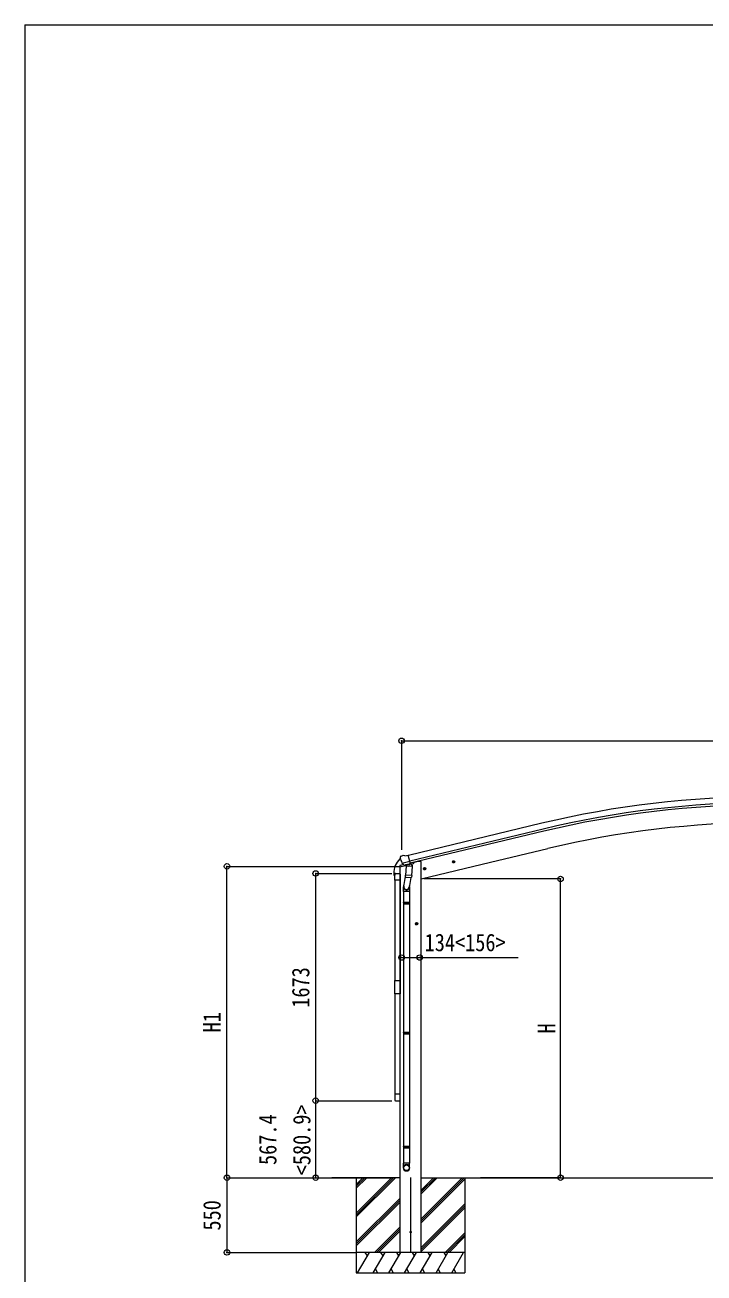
# Model space of a CAD drawing. Units: millimetres at full size, sheet at 1:40. Extents: x -11181 to 11305, y -7804 to 7716.
# Drawn here: x -11181 to -6178, y -1474 to 7716 of the extents above; entities that cross this region are included whole.
import ezdxf
from ezdxf.enums import TextEntityAlignment as Align

# ---------------------------------------------------------------- set-up
doc = ezdxf.new("R2010")
doc.units = ezdxf.units.MM
doc.header["$LTSCALE"] = 40
doc.header["$PDMODE"] = 32
doc.header["$PDSIZE"] = 40
for name, color, linetype, lineweight in [('0-0_0', 7, 'Continuous', 9), ('0-1_本体', 4, 'Continuous', 9), ('0-2_部品', 7, 'Continuous', 9), ('0-8_PARTS2', 2, 'Continuous', 9), ('0-A_寸法', 6, 'Continuous', 9), ('1-1_GLASS', 4, 'Continuous', 9), ('1-2_GLASS_SEAL', 7, 'Continuous', 9), ('1-A', 6, 'Continuous', 9), ('F-0_240', 7, 'Continuous', 9)]:
    doc.layers.add(name, color=color, linetype=linetype, lineweight=lineweight)
doc.styles.add('ＭＳ ゴシック', font='')
doc.styles.get('ＭＳ ゴシック').set_extended_font_data('MS Gothic')

msp = doc.modelspace()

# ---------------------------------------------------------------- linework, layer by layer
at = {"layer": '0-0_0'}
for p, q in [((-8417.61, -771.95), (-8919.28, -771.96)), ((-8740.06, -820.55), (-8691.46, -771.95)), ((-8740.06, -771.96), (-8740.06, -1471.96)), ((-8740.06, -1032.68), (-8479.33, -771.96)), ((-8740.06, -1046.82), (-8465.19, -771.96)), ((-8740.06, -1060.97), (-8451.05, -771.96)), ((-8740.06, -848.84), (-8663.18, -771.96)), ((-8740.06, -834.69), (-8677.32, -771.96)), ((-8261.61, -1074.73), (-7958.83, -771.96)), ((-8261.61, -1088.87), (-7944.69, -771.96)), ((-8261.61, -890.89), (-8142.68, -771.96)), ((-8261.61, -876.74), (-8156.82, -771.96)), ((-8261.61, -862.6), (-8170.96, -771.96)), ((-8261.61, -1103.02), (-7940.06, -781.47)), ((-8261.11, -771.96), (-3181.96, -771.96)), ((-7940.06, -771.96), (-7940.06, -1471.96)), ((-8740.06, -1244.81), (-8417.61, -922.37)), ((-8740.06, -1258.96), (-8417.61, -936.51)), ((-8740.06, -1273.1), (-8417.61, -950.65)), ((-8261.61, -1286.86), (-7940.06, -965.32)), ((-8261.61, -1301.01), (-7940.06, -979.46)), ((-8261.61, -1315.15), (-7940.06, -993.6)), ((-8605.07, -1321.96), (-8417.61, -1134.5)), ((-8590.93, -1321.96), (-8417.61, -1148.64)), ((-8576.79, -1321.96), (-8417.61, -1162.78)), ((-8084.57, -1321.96), (-7940.06, -1177.45)), ((-8070.43, -1321.96), (-7940.06, -1191.59)), ((-8056.29, -1321.96), (-7940.06, -1205.73)), ((-7940.06, -1321.96), (-8740.06, -1321.96)), ((-8729.77, -1471.96), (-8643.17, -1321.96)), ((-8658.17, -1347.94), (-8673.17, -1321.96)), ((-8614.3, -1471.96), (-8527.7, -1321.96)), ((-8542.7, -1347.94), (-8557.7, -1321.96)), ((-8498.83, -1471.96), (-8412.23, -1321.96)), ((-8427.23, -1347.94), (-8442.23, -1321.96)), ((-8273.06, -1321.96), (-8407.06, -1321.96)), ((-8383.36, -1471.96), (-8296.76, -1321.96)), ((-8311.76, -1347.94), (-8326.76, -1321.95)), ((-8267.89, -1471.96), (-8181.29, -1321.96)), ((-8196.29, -1347.94), (-8211.29, -1321.96)), ((-8152.42, -1471.96), (-8065.82, -1321.96)), ((-8095.82, -1321.96), (-8080.82, -1347.94)), ((-8036.95, -1471.96), (-7950.35, -1321.96)), ((-8599.3, -1445.98), (-8584.31, -1471.96)), ((-8483.83, -1445.98), (-8468.83, -1471.96)), ((-8368.36, -1445.98), (-8353.36, -1471.96)), ((-8252.89, -1445.98), (-8237.89, -1471.96)), ((-8137.42, -1445.98), (-8122.42, -1471.96)), ((-8021.95, -1445.98), (-8006.95, -1471.96)), ((-8740.06, -1471.96), (-7940.06, -1471.96))]:
    msp.add_line(p, q, dxfattribs=at)
at = {"layer": '0-1_本体'}
for p, q in [((-7372.7, 1837.82), (-8355.94, 1601.77)), ((-7362.62, 1795.85), (-8345.86, 1559.79)), ((-7358.69, 1779.48), (-8341.94, 1543.45)), ((-7750.9, 1550.6), (-7328.11, 1652.1)), ((-8417.61, -1321.96), (-8417.61, 1518.28)), ((-8282.11, 1557.43), (-8315.38, 1549.44)), ((-8261.61, 1557.43), (-8281.61, 1557.43)), ((-8261.61, -1321.96), (-8261.61, 1557.43)), ((-8261.61, 1427.99), (-7750.9, 1550.6))]:
    msp.add_line(p, q, dxfattribs=at)
for radius in [7073, 7029.83, 7013, 6882]:
    msp.add_arc((-5721.54, -5039.75), radius, 76.5, 103.5, dxfattribs=at)
at = {"layer": '0-2_部品'}
for p, q in [((-8417.32, 1585.86), (-8417.04, 1584.71)), ((-8413.1, 1594.44), (-8416.96, 1588.14)), ((-8410, 1596.69), (-8396.82, 1599.85)), ((-8382.26, 1597.18), (-8395.52, 1599.87)), ((-8382.26, 1597.18), (-8356.33, 1603.4)), ((-8020.59, 1544.47), (-8025.25, 1563.92)), ((-8419.44, 1517.72), (-8376.63, 1528)), ((-8419.44, 1524.61), (-8419.44, 1517.72)), ((-8390.2, 1534), (-8417.14, 1527.53)), ((-8403.27, 1545.56), (-8345.76, 1559.36)), ((-8386.41, 1530.65), (-8402.79, 1545.14)), ((-8383.7, 1530.08), (-8376.18, 1531.88)), ((-8382.87, 1530.19), (-8381.34, 1530.56)), ((-8381.34, 1530.56), (-8344.63, 1539.37)), ((-8379.5, 1530.33), (-8379.55, 1529.59)), ((-8378.8, 1528.55), (-8352.98, 1522.12)), ((-8371.88, 1523.21), (-8376.55, 1456.37)), ((-8326.19, 1520.01), (-8371.88, 1523.21)), ((-8370.1, 1526.39), (-8370.33, 1523.1)), ((-8350.59, 1537.55), (-8351.61, 1522.94)), ((-8344.63, 1539.37), (-8343.1, 1539.74)), ((-8341.55, 1541.84), (-8340.61, 1541.78)), ((-8340.61, 1541.78), (-8327.29, 1526.46)), ((-8336.93, 1537.53), (-8318.72, 1541.9)), ((-8330.86, 1453.17), (-8326.19, 1520.01)), ((-8327.29, 1526.46), (-8327.74, 1520.12)), ((-8314.88, 1549.92), (-8314.88, 1546.77)), ((-8227.12, 1505.17), (-8246.56, 1500.5)), ((-8244.14, 1501.09), (-8242.01, 1508.28)), ((-8238.97, 1495.64), (-8244.14, 1501.09)), ((-8242.01, 1508.28), (-8234.71, 1510.03)), ((-8234.51, 1493.11), (-8239.18, 1512.56)), ((-8234.71, 1510.03), (-8229.54, 1504.59)), ((-8013.2, 1556.53), (-8032.64, 1551.86)), ((-8030.22, 1552.44), (-8028.09, 1559.64)), ((-8025.05, 1547), (-8030.22, 1552.44)), ((-8028.09, 1559.64), (-8020.79, 1561.39)), ((-8020.79, 1561.39), (-8015.62, 1555.95)), ((-8376.19, 1461.49), (-8390.73, 1373.62)), ((-8377.41, 1443.9), (-8376.54, 1456.37)), ((-8377.02, 1442.54), (-8377.02, 1442.54)), ((-8330.86, 1453.17), (-8376.55, 1456.37)), ((-8375.57, 1441.76), (-8333.87, 1438.85)), ((-8337.41, 1439.1), (-8350.03, 1364.3)), ((-8330.88, 1453.17), (-8331.76, 1440.48)), ((-8392.88, 1336.46), (-8392.88, 1370.81)), ((-8346.88, 1336.46), (-8392.88, 1336.46)), ((-8390.88, 1336.46), (-8390.88, 1253.8)), ((-8348.88, 1336.46), (-8348.88, 1253.8)), ((-8346.88, 1371.12), (-8346.88, 1336.46)), ((-8392.88, 1251.8), (-8391.88, 1253.8)), ((-8346.88, 1251.8), (-8392.88, 1251.8)), ((-8346.88, 1243.8), (-8392.88, 1243.8)), ((-8347.88, 1253.8), (-8391.88, 1253.8)), ((-8347.88, 1241.8), (-8391.88, 1241.8)), ((-8390.88, 1241.8), (-8390.88, 297.62)), ((-8348.88, 1241.8), (-8348.88, 297.62)), ((-8346.88, 1251.8), (-8347.88, 1253.8)), ((-8346.88, 1243.8), (-8347.88, 1241.8)), ((-8346.88, 1251.8), (-8346.88, 1243.8)), ((-8302.88, 1097.93), (-8299.13, 1104.43)), ((-8299.13, 1104.43), (-8291.62, 1104.43)), ((-8295.38, 1087.93), (-8295.38, 1107.93)), ((-8291.62, 1104.43), (-8287.87, 1097.93)), ((-8285.38, 1097.93), (-8305.38, 1097.93)), ((-8299.13, 1091.43), (-8302.88, 1097.93)), ((-8392.88, 295.62), (-8391.88, 297.62)), ((-8346.88, 295.62), (-8392.88, 295.62)), ((-8346.88, 287.62), (-8392.88, 287.62)), ((-8347.88, 297.62), (-8391.88, 297.62)), ((-8347.88, 285.62), (-8391.88, 285.62)), ((-8390.88, 285.62), (-8390.88, -542.57)), ((-8348.88, 285.62), (-8348.88, -542.57)), ((-8346.88, 295.62), (-8347.88, 297.62)), ((-8346.88, 287.62), (-8347.88, 285.62)), ((-8346.88, 295.62), (-8346.88, 287.62)), ((-8392.88, -544.57), (-8391.88, -542.57)), ((-8346.88, -544.57), (-8392.88, -544.57)), ((-8347.88, -542.57), (-8391.88, -542.57)), ((-8346.88, -544.57), (-8347.88, -542.57)), ((-8346.88, -544.57), (-8346.88, -552.57)), ((-8346.88, -552.57), (-8392.88, -552.57)), ((-8347.88, -554.57), (-8391.88, -554.57)), ((-8390.88, -554.57), (-8390.88, -664.57)), ((-8348.88, -554.57), (-8348.88, -664.57)), ((-8346.88, -552.57), (-8347.88, -554.57)), ((-8392.88, -698.71), (-8392.88, -664.57)), ((-8346.88, -664.57), (-8392.88, -664.57)), ((-8346.88, -698.71), (-8346.88, -664.57))]:
    msp.add_line(p, q, dxfattribs=at)
for points in [[(-8350.9, 1537.95), (-8341.18, 1540.29), (-8356.33, 1603.4)], [(-8403.54, 1546.13), (-8402.95, 1545.29), (-8402.79, 1545.14)], [(-8350.9, 1537.95), (-8351.14, 1537.8), (-8375.91, 1531.86), (-8376.18, 1531.88)], [(-8229.54, 1504.59), (-8231.67, 1497.39), (-8238.97, 1495.64)], [(-8015.62, 1555.95), (-8017.75, 1548.75), (-8025.05, 1547)], [(-8392.88, 1251.8), (-8392.88, 1243.8), (-8391.88, 1241.8)], [(-8287.87, 1097.93), (-8291.62, 1091.43), (-8299.13, 1091.43)], [(-8392.88, 295.62), (-8392.88, 287.62), (-8391.88, 285.62)], [(-8392.88, -544.57), (-8392.88, -552.57), (-8391.88, -554.57)]]:
    msp.add_lwpolyline(points, dxfattribs=at)
for centre, radius in [((-8022.92, 1554.2), 8.5), ((-8236.84, 1502.84), 8.5), ((-8236.84, 1502.84), 7.7), ((-8236.84, 1502.84), 6.5), ((-8022.92, 1554.2), 7.7), ((-8022.92, 1554.2), 6.5), ((-8295.38, 1097.93), 8.5), ((-8295.38, 1097.93), 7.7), ((-8295.38, 1097.93), 6.5)]:
    msp.add_circle(centre, radius, dxfattribs=at)
at = {"layer": '0-2_部品', "color": 4}
msp.add_circle((-8339.11, -1171.96), 4.5, dxfattribs=at)
at = {"layer": '0-2_部品'}
for centre, radius, start, end in [((-8220.24, 1631.96), 202.4, 193.5, 205.09125), ((-8408.84, 1591.82), 5, 103.5, 148.5), ((-8396.12, 1596.93), 3, 78.5, 103.5), ((-8416.44, 1524.61), 3, 103.5, 180), ((-8382.98, 1530.68), 0.5, 248.23754, 283.5), ((-8380, 1530.37), 0.5, 356, 103.5), ((-8378.55, 1529.52), 1, 176, 256), ((-8352.63, 1523.09), 1.03, 250.03897, 351.96569), ((-8349.99, 1537.47), 0.604, 100.59842, 172.20595), ((-8343.22, 1540.23), 0.5, 283.5, 318.76246), ((-8319.88, 1546.77), 5, 283.5, 0), ((-8375.47, 1443.73), 1.95, 175.04017, 217.47766), ((-8375.43, 1443.76), 2, 217.40962, 266), ((-8333.73, 1440.84), 2, 266, 349.46843), ((-8362.88, 1370.81), 30, 177.45142, 180)]:
    msp.add_arc(centre, radius, start, end, dxfattribs=at)
for centre, major_axis, ratio, start_param, end_param in [((-8414.4, 1586.58), (-1.57, -2.57), 0.99628, 4.712389, 5.4996506), ((-8384.43, 1532.9), (-0.73, -2.92), 0.997631, 5.8041905, 6.6006116), ((-8384.37, 1533.13), (2.63, 3.16), 0.650902, 4.0958226, 4.1686332), ((-8384.4, 1533), (-0.73, -2.92), 0.997631, 0.3902369, 0.4789948), ((-8369.88, 1371.12), (23, 0), 0.996195, 2.5560258, 6.5663028), ((-8369.88, 1371.12), (21, 0), 0.996195, 2.9349147, 5.9512394), ((-8369.88, -696.97), (-23, 0), 0.996195, 3.1415927, 6.2831853), ((-8369.88, -698.71), (-23, 0), 0.996195, 3.1415927, 6.2831853), ((-8369.88, -698.71), (0, -23.43), 0.981806, 4.712389, 7.8539816)]:
    msp.add_ellipse(centre, major_axis=major_axis, ratio=ratio, start_param=start_param, end_param=end_param, dxfattribs=at)
msp.add_ellipse((-8369.88, -698.71), major_axis=(21, 0), ratio=0.996195, dxfattribs=at)
at = {"layer": '0-8_PARTS2'}
msp.add_line((-8339.11, -769.46), (-8339.11, -1324.46), dxfattribs=at)
at = {"layer": '0-A_寸法'}
for p, q in [((-8406.61, 2445.57), (-8406.61, 1643.24)), ((-8406.61, 2445.57), (-3014.59, 2445.57)), ((-9692.39, 1520.75), (-8413.56, 1520.75)), ((-9692.39, -771.96), (-9692.39, 1520.75)), ((-7235.04, 1428.02), (-8241.4, 1428.02)), ((-7235.04, -771.96), (-7235.04, 1428.02)), ((-8406.11, 849.29), (-8272.11, 849.29)), ((-8272.11, 849.29), (-7546.37, 849.29)), ((-9692.39, -771.96), (-8743.37, -771.96)), ((-9692.39, -771.96), (-8746.12, -771.96)), ((-9692.39, -771.96), (-9692.39, -1321.96)), ((-7235.04, -771.96), (-7825.48, -771.96)), ((-9692.39, -1321.96), (-8744.4, -1321.96))]:
    msp.add_line(p, q, dxfattribs=at)
for p in [(-8406.61, 2445.57), (-9692.39, 1520.75), (-7235.04, 1428.02), (-8406.11, 849.29), (-8272.11, 849.29), (-9692.39, -771.96), (-7235.04, -771.96), (-9692.39, -1321.96)]:
    msp.add_point(p, dxfattribs=at)
at = {"layer": '1-1_GLASS', "color": 6}
for p, q in [((-9038.6, -204.54), (-9038.6, 1468.46)), ((-9038.6, -771.96), (-9038.6, -204.54))]:
    msp.add_line(p, q, dxfattribs=at)
at = {"layer": '1-1_GLASS'}
for p, q in [((-8455.61, 1419.96), (-8455.61, 680.96)), ((-8417.61, 1419.96), (-8417.61, 680.96)), ((-8455.61, 582.96), (-8455.61, -156.04)), ((-8417.61, -156.04), (-8417.61, 582.96))]:
    msp.add_line(p, q, dxfattribs=at)
at = {"layer": '1-2_GLASS_SEAL'}
for p, q in [((-8464.12, 1468.45), (-8464.12, 1456.69)), ((-8463.62, 1456.19), (-8457.35, 1456.19)), ((-8456.85, 1463.46), (-8456.85, 1456.69)), ((-8456.61, 1419.96), (-8456.61, 1463.66)), ((-8416.61, 1419.96), (-8456.61, 1419.96)), ((-8451.11, 1469.16), (-8422.11, 1469.16)), ((-8450.85, 1469.46), (-8417.61, 1469.46)), ((-8416.61, 1463.66), (-8416.61, 1419.96)), ((-8456.61, -156.04), (-8456.61, -199.74)), ((-8416.61, -156.04), (-8456.61, -156.04)), ((-8416.61, -199.74), (-8416.61, -156.04)), ((-8451.11, -205.24), (-8422.11, -205.24))]:
    msp.add_line(p, q, dxfattribs=at)
msp.add_lwpolyline([(-8456.61, 680.96), (-8416.61, 680.96), (-8416.61, 582.96), (-8456.61, 582.96)], close=True, dxfattribs=at)
for centre, radius, start, end in [((-8311.86, 1468.45), 152.26, 135.14293, 180), ((-8415.37, 1570.48), 6.95, 95.39711, 129.45641), ((-8463.62, 1456.69), 0.5, 180, 270), ((-8457.35, 1456.69), 0.5, 270, 0), ((-8450.85, 1463.46), 6, 90, 180), ((-8451.11, 1463.66), 5.5, 90, 180), ((-8422.11, 1463.66), 5.5, 0, 90), ((-8451.11, -199.74), 5.5, 180, 270), ((-8422.11, -199.74), 5.5, 270, 0)]:
    msp.add_arc(centre, radius, start, end, dxfattribs=at)
at = {"layer": '1-A'}
for p, q in [((-9038.6, 1468.46), (-8478.2, 1468.46)), ((-9038.6, -204.54), (-8478.2, -204.54)), ((-9038.6, -771.96), (-8478.2, -771.96))]:
    msp.add_line(p, q, dxfattribs=at)
for p in [(-9038.6, 1468.46), (-9038.6, -204.54), (-9038.6, -771.96)]:
    msp.add_point(p, dxfattribs=at)
at = {"layer": 'F-0_240', "color": 5}
for q in [(-11180.61, -7803.54), (10739.39, 7716.46)]:
    msp.add_line((-11180.61, 7716.46), q, dxfattribs=at)

# ---------------------------------------------------------------- texts
at = {"layer": '0-A_寸法', "color": 7, "style": 'ＭＳ ゴシック', "width": 0.85}
msp.add_text('134<156>', height=129, dxfattribs=at).set_placement((-8236.11, 857.29), align=Align.BOTTOM_LEFT)
for s, p in [('H1', (-9700.39, 298.39)), ('H', (-7235.04, 290.03)), ('550', (-9700.39, -1160.96))]:
    msp.add_text(s, height=129, rotation=90, dxfattribs=at).set_placement(p, align=Align.BOTTOM_LEFT)
at = {"layer": '1-A', "color": 7, "style": 'ＭＳ ゴシック', "width": 0.85}
for s, p in [('1673', (-9046.6, 479.96)), ('<580.9>', (-9038.6, -754.25)), ('567.4', (-9289.16, -678.25))]:
    msp.add_text(s, height=129, rotation=90, dxfattribs=at).set_placement(p, align=Align.BOTTOM_LEFT)

doc.saveas('drawing.dxf')
